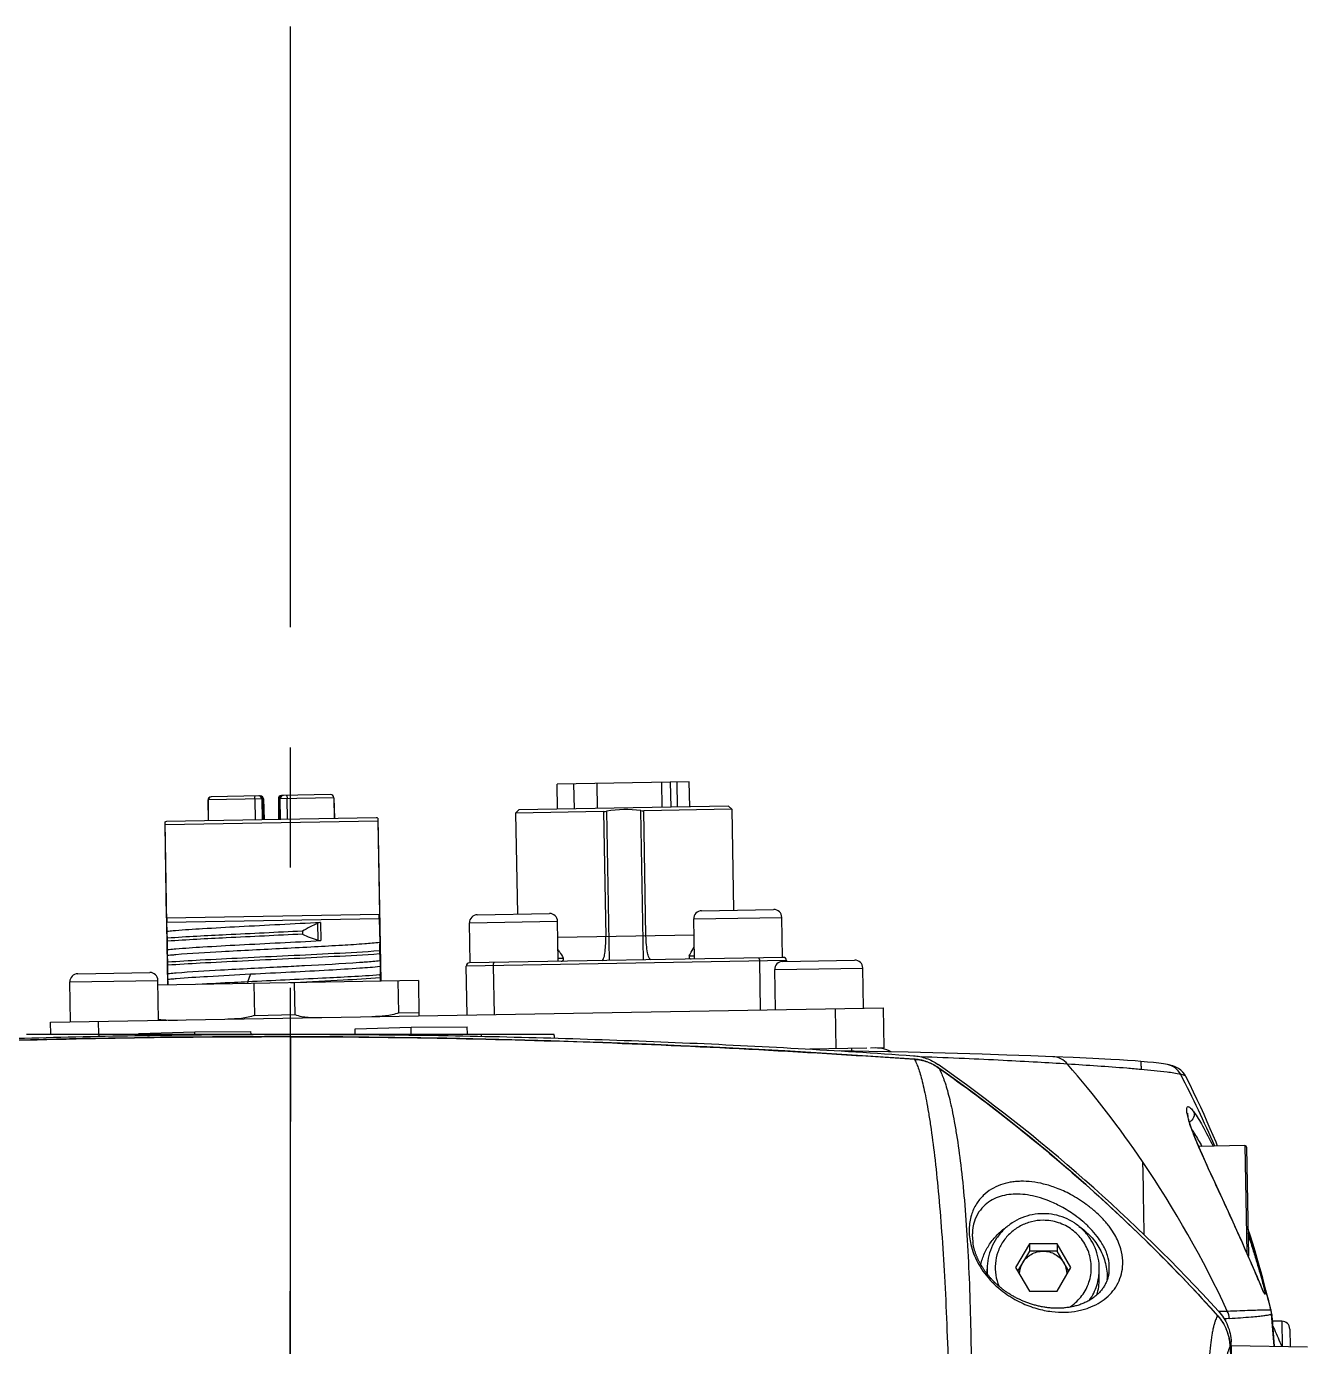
# Model space of a CAD drawing. Header units: millimetres. Extents: x 5828 to 6704, y 123 to 421.
# Drawn here: x 6340.053 to 6344.051, y 277.095 to 281.214 of the extents above; entities that cross this region are included whole.
import ezdxf

# ---------------------------------------------------------------- set-up
doc = ezdxf.new("R2010")
doc.units = ezdxf.units.MM
doc.linetypes.add('CENTER', pattern=[0.6, 0.375, -0.075, 0.075, -0.075])
doc.layers.add('中心线', color=7, linetype='Continuous')
doc.layers.add('外形图', color=7, linetype='Continuous')

msp = doc.modelspace()

# ---------------------------------------------------------------- linework, layer by layer
at = {"layer": '中心线', "linetype": 'CENTER', "ltscale": 5}
msp.add_line((6340.876, 281.2143), (6340.876, 224.7506), dxfattribs=at)
at = {"layer": '外形图', "linetype": 'ByBlock'}
for p, q in [((6341.0023, 278.817), (6340.8491, 278.8144)), ((6342.1216, 278.8566), (6341.7091, 278.8494)), ((6341.7105, 278.7719), (6341.7091, 278.8494)), ((6341.7606, 278.8503), (6341.7619, 278.7728)), ((6341.835, 278.7741), (6341.8336, 278.8516)), ((6342.0343, 278.8551), (6342.0357, 278.7776)), ((6342.0621, 278.8556), (6342.0634, 278.7781)), ((6342.0852, 278.7784), (6342.0838, 278.8559)), ((6342.1229, 278.7791), (6342.1216, 278.8566)), ((6340.7929, 278.8035), (6340.6197, 278.8005)), ((6340.6197, 278.8005), (6340.6202, 278.7354)), ((6340.6208, 278.7354), (6340.6202, 278.8005)), ((6340.7827, 278.8132), (6340.6295, 278.8105)), ((6340.7655, 278.803), (6340.7665, 278.7379)), ((6340.7871, 278.8034), (6340.7888, 278.7383)), ((6340.7892, 278.8034), (6340.7909, 278.7383)), ((6340.7929, 278.8035), (6340.7946, 278.7384)), ((6341.0124, 278.8073), (6340.8393, 278.8043)), ((6340.8393, 278.8043), (6340.8398, 278.7392)), ((6340.8435, 278.7393), (6340.8429, 278.8044)), ((6340.8456, 278.7393), (6340.845, 278.8044)), ((6340.8679, 278.7397), (6340.8666, 278.8048)), ((6341.0119, 278.8073), (6341.0136, 278.7422)), ((6341.0124, 278.8073), (6341.0141, 278.7422)), ((6342.2442, 278.7812), (6341.5893, 278.7698)), ((6342.2442, 278.7812), (6342.2543, 278.7714)), ((6341.1493, 278.7346), (6340.4854, 278.723)), ((6341.1446, 278.7445), (6340.4897, 278.7331)), ((6341.1493, 278.7346), (6341.1543, 278.4446)), ((6341.1497, 278.7433), (6341.1585, 278.2347)), ((6341.5893, 278.7698), (6341.5794, 278.7596)), ((6341.8542, 278.7644), (6341.5794, 278.7596)), ((6341.5794, 278.7596), (6341.5849, 278.4447)), ((6341.8542, 278.7644), (6341.861, 278.3745)), ((6341.8635, 278.7653), (6341.8716, 278.2996)), ((6341.9784, 278.3015), (6341.9703, 278.7672)), ((6342.2543, 278.7714), (6341.9796, 278.7666)), ((6341.9864, 278.3767), (6341.9796, 278.7666)), ((6342.2543, 278.7714), (6342.2598, 278.4564)), ((6340.4848, 278.7317), (6340.4936, 278.2231)), ((6340.4905, 278.4331), (6340.4854, 278.723)), ((6341.46, 278.4425), (6341.6848, 278.4464)), ((6342.1599, 278.4547), (6342.3847, 278.4586)), ((6340.4905, 278.4331), (6341.1543, 278.4446)), ((6341.1541, 278.4296), (6340.4913, 278.4181)), ((6340.4918, 278.3897), (6340.4913, 278.4181)), ((6340.9636, 278.3625), (6340.9626, 278.416)), ((6340.971, 278.4179), (6340.972, 278.3616)), ((6341.1541, 278.4296), (6341.1554, 278.3555)), ((6341.4354, 278.417), (6341.7104, 278.4218)), ((6341.4376, 278.2921), (6341.4354, 278.417)), ((6341.7125, 278.2969), (6341.7104, 278.4218)), ((6342.1353, 278.4293), (6342.4102, 278.4341)), ((6342.1375, 278.3043), (6342.1353, 278.4293)), ((6342.4124, 278.3091), (6342.4102, 278.4341)), ((6340.4931, 278.3596), (6340.4929, 278.369)), ((6340.9141, 278.391), (6340.9143, 278.3817)), ((6341.7112, 278.3719), (6342.1362, 278.3793)), ((6340.4931, 278.3147), (6340.4928, 278.3335)), ((6341.155, 278.3294), (6341.1552, 278.32)), ((6340.4944, 278.2846), (6340.4943, 278.294)), ((6341.1564, 278.2993), (6341.1567, 278.2805)), ((6342.4251, 278.2993), (6341.4253, 278.2819)), ((6341.4279, 278.1294), (6341.4253, 278.2819)), ((6342.4149, 278.3091), (6341.4351, 278.292)), ((6341.5099, 278.2833), (6341.5126, 278.1309)), ((6341.7124, 278.3069), (6341.7281, 278.3071)), ((6342.1216, 278.314), (6342.1373, 278.3143)), ((6342.3404, 278.2978), (6342.3431, 278.1453)), ((6342.4126, 278.2966), (6342.6375, 278.3005)), ((6342.4251, 278.2993), (6342.4251, 278.2968)), ((6340.213, 278.2582), (6340.438, 278.2621)), ((6340.4944, 278.2397), (6340.4941, 278.2585)), ((6340.7443, 278.2328), (6340.7523, 278.2563)), ((6340.8476, 278.28), (6340.852, 278.2803)), ((6340.852, 278.2803), (6340.8533, 278.2803)), ((6341.1563, 278.2544), (6341.1565, 278.245)), ((6342.3881, 278.2712), (6342.663, 278.276)), ((6342.3903, 278.1462), (6342.3881, 278.2712)), ((6342.6652, 278.151), (6342.663, 278.276)), ((6340.1884, 278.2328), (6340.4634, 278.2376)), ((6340.1906, 278.1078), (6340.1884, 278.2328)), ((6340.4656, 278.1126), (6340.4634, 278.2376)), ((6341.276, 278.2367), (6340.4636, 278.2226)), ((6340.7444, 278.2275), (6340.7443, 278.2328)), ((6340.7652, 278.1283), (6340.7635, 278.2278)), ((6340.8887, 278.2303), (6340.8774, 278.2298)), ((6340.8887, 278.23), (6340.8904, 278.1305)), ((6341.2151, 278.1362), (6341.2134, 278.2356)), ((6341.276, 278.2367), (6341.2779, 278.1268)), ((6340.1281, 278.1067), (6342.7277, 278.1521)), ((6340.7652, 278.1283), (6340.8904, 278.1305)), ((6341.2151, 278.1362), (6341.2778, 278.1373)), ((6342.5799, 278.0245), (6342.5777, 278.1494)), ((6342.7299, 278.0271), (6342.7277, 278.1521)), ((6340.1288, 278.0693), (6340.1281, 278.1067)), ((6340.2788, 278.0693), (6340.2781, 278.1093)), ((6340.4038, 278.0715), (6340.5787, 278.0765)), ((6340.5787, 278.0765), (6340.7537, 278.0776)), ((6340.5788, 278.0693), (6340.5787, 278.0765)), ((6340.7539, 278.0693), (6340.7537, 278.0776)), ((6341.0786, 278.0867), (6341.2535, 278.0917)), ((6341.0789, 278.0693), (6341.0786, 278.0867)), ((6341.2535, 278.0917), (6341.4286, 278.0928)), ((6341.2539, 278.0693), (6341.2535, 278.0917)), ((6341.429, 278.0693), (6341.4286, 278.0928)), ((6340.0529, 278.0693), (6341.6991, 278.0693)), ((6340.4038, 278.0693), (6340.4038, 278.0715)), ((6340.8775, 278.0618), (6340.8729, 275.9706)), ((6340.8775, 278.0619), (6340.8775, 278.0618)), ((6342.6752, 278.0261), (6342.4973, 278.023)), ((6342.6823, 278.0158), (6342.5904, 278.0175)), ((6342.8045, 278.0133), (6342.6823, 278.0158)), ((6342.7299, 278.0271), (6342.6871, 278.0263)), ((6342.92, 278.0104), (6342.8045, 278.0133)), ((6343.035, 278.0071), (6342.92, 278.0104)), ((6343.1123, 278.0046), (6343.035, 278.0071)), ((6343.1871, 278.002), (6343.1123, 278.0046)), ((6343.2559, 277.9994), (6343.1871, 278.002)), ((6343.3198, 277.9967), (6343.2559, 277.9994)), ((6343.3806, 277.9938), (6343.3198, 277.9967)), ((6342.8244, 277.9913), (6342.8244, 277.9912)), ((6342.9007, 277.9639), (6342.9005, 277.964)), ((6342.9005, 277.964), (6342.9006, 277.9639)), ((6343.6137, 277.9748), (6343.6135, 277.9749)), ((6343.6194, 277.9737), (6343.6136, 277.9748)), ((6343.6139, 277.9748), (6343.6137, 277.9748)), ((6343.6713, 277.9375), (6343.6712, 277.9377)), ((6343.6715, 277.9371), (6343.6713, 277.9375)), ((6343.8554, 277.7217), (6343.7113, 277.7192)), ((6343.8554, 277.7217), (6343.8612, 277.3878)), ((6343.8605, 277.7168), (6343.8664, 277.3768)), ((6343.756, 277.6191), (6343.7419, 277.6499)), ((6343.8154, 277.49), (6343.756, 277.6191)), ((6343.8337, 277.4498), (6343.8154, 277.49)), ((6343.8716, 277.4423), (6343.8649, 277.4632)), ((6343.8464, 277.4213), (6343.8337, 277.4498)), ((6343.8577, 277.3959), (6343.8464, 277.4213)), ((6343.8796, 277.4168), (6343.8716, 277.4423)), ((6343.887, 277.3925), (6343.8796, 277.4168)), ((6343.1827, 277.415), (6343.1394, 277.3411)), ((6343.1827, 277.3924), (6343.146, 277.3298)), ((6343.1827, 277.415), (6343.1827, 277.3924)), ((6343.2693, 277.415), (6343.1827, 277.415)), ((6343.2693, 277.3924), (6343.1827, 277.3924)), ((6343.2693, 277.415), (6343.2693, 277.3924)), ((6343.3126, 277.3411), (6343.2693, 277.415)), ((6343.306, 277.3298), (6343.2693, 277.3924)), ((6343.8761, 277.3537), (6343.8577, 277.3959)), ((6343.866, 277.3766), (6343.8657, 277.3775)), ((6343.8938, 277.3694), (6343.887, 277.3925)), ((6343.051, 277.3212), (6343.051, 277.3368)), ((6343.1394, 277.3411), (6343.1827, 277.2673)), ((6343.2693, 277.2673), (6343.3126, 277.3411)), ((6343.401, 277.3064), (6343.401, 277.3368)), ((6343.8892, 277.323), (6343.8761, 277.3537)), ((6343.9002, 277.3475), (6343.8938, 277.3694)), ((6343.9059, 277.3271), (6343.9002, 277.3475)), ((6343.9111, 277.3084), (6343.9059, 277.3271)), ((6343.9156, 277.2917), (6343.9111, 277.3084)), ((6343.1827, 277.2673), (6343.2693, 277.2673)), ((6343.9076, 277.2797), (6343.9048, 277.2862)), ((6343.9094, 277.2757), (6343.9076, 277.2797)), ((6343.9104, 277.2734), (6343.9094, 277.2757)), ((6343.9113, 277.2713), (6343.9104, 277.2734)), ((6343.9121, 277.2696), (6343.9113, 277.2713)), ((6343.9211, 277.2709), (6343.9156, 277.2917)), ((6343.9253, 277.2548), (6343.9211, 277.2709)), ((6343.9296, 277.2378), (6343.9253, 277.2548)), ((6343.9367, 277.2086), (6343.937, 277.208)), ((6343.9389, 277.1964), (6343.9389, 277.1969)), ((6343.939, 277.1957), (6343.9389, 277.1964)), ((6343.9464, 277.0957), (6343.939, 277.1956)), ((6343.939, 277.1956), (6343.939, 277.1954)), ((6343.939, 277.1948), (6343.9393, 277.191)), ((6343.9402, 277.1792), (6343.9394, 277.189)), ((6343.9397, 277.1864), (6343.94, 277.1824)), ((6343.94, 277.1824), (6343.9402, 277.1792)), ((6343.9402, 277.1792), (6343.9468, 277.0957)), ((6343.9704, 277.174), (6343.9406, 277.174)), ((6343.9704, 277.174), (6343.9718, 277.0953)), ((6343.9954, 277.1495), (6343.9964, 277.0948)), ((6343.813, 277.098), (6344.051, 277.0939))]:
    msp.add_line(p, q, dxfattribs=at)
for points in [[(6340.8775, 278.0619), (6340.796, 278.0619), (6340.7146, 278.0618), (6340.6333, 278.0613), (6340.5521, 278.0607), (6340.4709, 278.0598), (6340.3898, 278.0587), (6340.3087, 278.0573), (6340.2277, 278.0557), (6340.1467, 278.0539), (6340.0657, 278.0518), (6339.9846, 278.0496)], [(6342.8244, 277.9913), (6342.7435, 277.9969), (6342.6625, 278.0023), (6342.5815, 278.0074), (6342.5004, 278.0124), (6342.4193, 278.0171), (6342.3381, 278.0215), (6342.257, 278.0257), (6342.1758, 278.0297), (6342.0947, 278.0335), (6342.0136, 278.037), (6341.9325, 278.0403), (6341.8514, 278.0434), (6341.7704, 278.0462), (6341.6893, 278.0488), (6341.6083, 278.0511), (6341.5273, 278.0533), (6341.4463, 278.0551), (6341.3652, 278.0568), (6341.2841, 278.0582), (6341.203, 278.0594), (6341.1217, 278.0604), (6341.0404, 278.0611), (6340.959, 278.0616), (6340.8775, 278.0619)], [(6342.7511, 278.0144), (6342.7449, 278.0175), (6342.738, 278.0204), (6342.731, 278.0227), (6342.7237, 278.0245), (6342.7164, 278.0257), (6342.709, 278.0264), (6342.7016, 278.0266)], [(6343.5309, 277.9845), (6343.5133, 277.9859), (6343.4892, 277.9876), (6343.4639, 277.9892), (6343.4373, 277.9908), (6343.3806, 277.9938)], [(6342.9007, 277.9639), (6342.8988, 277.9652), (6342.8969, 277.9665), (6342.895, 277.9678), (6342.893, 277.969), (6342.891, 277.9702), (6342.889, 277.9714), (6342.887, 277.9725), (6342.885, 277.9736), (6342.883, 277.9747), (6342.8809, 277.9758), (6342.8789, 277.9768), (6342.8768, 277.9778), (6342.8747, 277.9787), (6342.8726, 277.9796), (6342.8705, 277.9805), (6342.8684, 277.9814), (6342.8663, 277.9822), (6342.8641, 277.983), (6342.862, 277.9837), (6342.8598, 277.9844), (6342.8576, 277.9851), (6342.8555, 277.9858), (6342.8533, 277.9864), (6342.8511, 277.987), (6342.8489, 277.9875), (6342.8467, 277.988), (6342.8445, 277.9885), (6342.8423, 277.989), (6342.84, 277.9894), (6342.8378, 277.9898), (6342.8356, 277.9901), (6342.8333, 277.9904), (6342.8311, 277.9907), (6342.8289, 277.9909), (6342.8266, 277.9911), (6342.8244, 277.9913)], [(6343.771, 277.1907), (6343.7497, 277.2143), (6343.7281, 277.2378), (6343.7064, 277.2612), (6343.6845, 277.2845), (6343.6624, 277.3078), (6343.6401, 277.3309), (6343.6177, 277.3539), (6343.5951, 277.3768), (6343.5723, 277.3996), (6343.5493, 277.4222), (6343.5262, 277.4448), (6343.503, 277.4672), (6343.4795, 277.4895), (6343.4559, 277.5117), (6343.4322, 277.5337), (6343.4083, 277.5557), (6343.3842, 277.5775), (6343.36, 277.5991), (6343.3357, 277.6206), (6343.3112, 277.642), (6343.2865, 277.6632), (6343.2617, 277.6843), (6343.2368, 277.7053), (6343.2117, 277.7261), (6343.1865, 277.7467), (6343.1612, 277.7673), (6343.1357, 277.7876), (6343.1101, 277.8078), (6343.0844, 277.8279), (6343.0585, 277.8478), (6343.0325, 277.8676), (6343.0064, 277.8871), (6342.9801, 277.9066), (6342.9537, 277.9259), (6342.9272, 277.945), (6342.9007, 277.9639)], [(6343.6137, 277.9748), (6343.6012, 277.977), (6343.5869, 277.979), (6343.5704, 277.9809), (6343.5517, 277.9827), (6343.5309, 277.9845)], [(6343.6715, 277.9371), (6343.6675, 277.9439), (6343.6616, 277.9514), (6343.6551, 277.9576), (6343.6484, 277.9624), (6343.642, 277.966), (6343.6361, 277.9687), (6343.6305, 277.9707), (6343.625, 277.9723), (6343.6194, 277.9737)], [(6343.7703, 277.7202), (6343.7653, 277.7322), (6343.7565, 277.7531), (6343.7473, 277.7744), (6343.7377, 277.7963), (6343.7278, 277.8186), (6343.7174, 277.8414), (6343.7065, 277.8647), (6343.6952, 277.8887), (6343.6834, 277.9132), (6343.6715, 277.9371)], [(6343.6975, 277.7524), (6343.6945, 277.76), (6343.6916, 277.7678), (6343.689, 277.775), (6343.6867, 277.7816), (6343.6848, 277.7876), (6343.6831, 277.793), (6343.6817, 277.7978), (6343.6806, 277.802), (6343.6796, 277.8058), (6343.6788, 277.8091), (6343.6782, 277.8121), (6343.6778, 277.8146), (6343.6774, 277.8168), (6343.6772, 277.8186), (6343.677, 277.8202), (6343.6769, 277.8213), (6343.6769, 277.8222), (6343.6769, 277.8228), (6343.6769, 277.8229)], [(6343.7419, 277.6499), (6343.7288, 277.679), (6343.7227, 277.6928), (6343.7169, 277.7061), (6343.7114, 277.7188), (6343.7063, 277.7309), (6343.7016, 277.7423), (6343.6975, 277.7524)], [(6343.0114, 277.3968), (6343.0109, 277.3987), (6343.0104, 277.4007), (6343.0099, 277.4026), (6343.0094, 277.4046), (6343.0089, 277.4065), (6343.0085, 277.4085), (6343.0081, 277.4105), (6343.0077, 277.4125), (6343.0073, 277.4145), (6343.007, 277.4165), (6343.0067, 277.4185), (6343.0066, 277.4188)], [(6343.4309, 277.3239), (6343.4306, 277.3219), (6343.4301, 277.3191), (6343.4295, 277.3163), (6343.4288, 277.3136), (6343.4281, 277.3108), (6343.4273, 277.308), (6343.4264, 277.3053), (6343.4254, 277.3025), (6343.4244, 277.2998), (6343.4232, 277.297), (6343.422, 277.2943), (6343.4207, 277.2916), (6343.4194, 277.2889), (6343.4179, 277.2863), (6343.4164, 277.2837), (6343.4148, 277.2811), (6343.4131, 277.2785), (6343.4113, 277.276), (6343.4095, 277.2735), (6343.4076, 277.271), (6343.4056, 277.2686), (6343.4036, 277.2663), (6343.4014, 277.2639), (6343.3993, 277.2616), (6343.397, 277.2594), (6343.3947, 277.2572), (6343.3923, 277.255), (6343.3898, 277.2529), (6343.3873, 277.2509), (6343.3847, 277.2489), (6343.3821, 277.2469), (6343.3794, 277.245), (6343.3767, 277.2432), (6343.3739, 277.2414), (6343.371, 277.2397), (6343.3682, 277.238), (6343.3652, 277.2364), (6343.3622, 277.2348), (6343.3592, 277.2333), (6343.3561, 277.2319), (6343.353, 277.2305), (6343.3499, 277.2291), (6343.3467, 277.2279), (6343.3435, 277.2266), (6343.3402, 277.2255), (6343.3369, 277.2244), (6343.3336, 277.2234), (6343.3303, 277.2224), (6343.327, 277.2215), (6343.3236, 277.2206), (6343.3202, 277.2198), (6343.3168, 277.219), (6343.3133, 277.2183), (6343.3099, 277.2177), (6343.3064, 277.2171), (6343.303, 277.2166), (6343.2995, 277.2162), (6343.296, 277.2157), (6343.2925, 277.2154), (6343.289, 277.2151), (6343.2855, 277.2148), (6343.282, 277.2146), (6343.2786, 277.2145), (6343.2751, 277.2144), (6343.2716, 277.2144), (6343.2681, 277.2144), (6343.2647, 277.2144), (6343.2612, 277.2145), (6343.2578, 277.2147), (6343.2543, 277.2149), (6343.2509, 277.2151), (6343.2475, 277.2154), (6343.2441, 277.2157), (6343.2407, 277.2161), (6343.2374, 277.2165), (6343.234, 277.217), (6343.2307, 277.2175), (6343.2274, 277.218), (6343.2241, 277.2186), (6343.2208, 277.2192), (6343.2176, 277.2198), (6343.2144, 277.2205), (6343.2112, 277.2212), (6343.208, 277.2219), (6343.2049, 277.2227), (6343.2018, 277.2235), (6343.1987, 277.2244), (6343.1956, 277.2252), (6343.1926, 277.2261), (6343.1896, 277.2271), (6343.1866, 277.228), (6343.1836, 277.229), (6343.1807, 277.23), (6343.1778, 277.231), (6343.1749, 277.2321), (6343.1721, 277.2332), (6343.1693, 277.2343), (6343.1665, 277.2354), (6343.1637, 277.2365), (6343.161, 277.2377), (6343.1583, 277.2389), (6343.1556, 277.2401), (6343.153, 277.2413), (6343.1504, 277.2425), (6343.1478, 277.2438), (6343.1453, 277.245), (6343.1427, 277.2463), (6343.1403, 277.2476), (6343.1378, 277.2489), (6343.1354, 277.2503), (6343.133, 277.2516), (6343.1306, 277.253), (6343.1282, 277.2543), (6343.1259, 277.2557), (6343.1236, 277.2571), (6343.1214, 277.2585), (6343.1191, 277.2599), (6343.1169, 277.2614), (6343.1148, 277.2628), (6343.1126, 277.2642), (6343.1105, 277.2657), (6343.1084, 277.2671), (6343.1063, 277.2686), (6343.1043, 277.2701), (6343.1023, 277.2716), (6343.1003, 277.2731), (6343.0983, 277.2746), (6343.0964, 277.2761), (6343.0945, 277.2776), (6343.0926, 277.2791), (6343.0907, 277.2807), (6343.0889, 277.2822), (6343.0871, 277.2837), (6343.0853, 277.2853), (6343.0835, 277.2868), (6343.0818, 277.2884), (6343.08, 277.2899), (6343.0784, 277.2915), (6343.0767, 277.2931), (6343.075, 277.2947), (6343.0734, 277.2963), (6343.0718, 277.2978), (6343.0702, 277.2994), (6343.0687, 277.301), (6343.0671, 277.3026), (6343.0656, 277.3042), (6343.0641, 277.3058), (6343.0626, 277.3075), (6343.0612, 277.3091), (6343.0597, 277.3107), (6343.0583, 277.3123), (6343.0569, 277.314), (6343.0555, 277.3156), (6343.0542, 277.3172), (6343.0528, 277.3189), (6343.0515, 277.3205), (6343.0502, 277.3222), (6343.0489, 277.3239), (6343.0477, 277.3255), (6343.0464, 277.3272), (6343.0452, 277.3289), (6343.044, 277.3305), (6343.0428, 277.3322), (6343.0416, 277.3339), (6343.0405, 277.3356), (6343.0393, 277.3373), (6343.0382, 277.339), (6343.0371, 277.3407), (6343.036, 277.3424), (6343.0349, 277.3442), (6343.0339, 277.3459), (6343.0329, 277.3476), (6343.0318, 277.3494), (6343.0308, 277.3511), (6343.0298, 277.3528), (6343.0289, 277.3546), (6343.0279, 277.3564), (6343.027, 277.3581), (6343.0261, 277.3599), (6343.0252, 277.3617), (6343.0243, 277.3635), (6343.0234, 277.3653), (6343.0226, 277.367), (6343.0218, 277.3688), (6343.0209, 277.3707), (6343.0202, 277.3725), (6343.0194, 277.3743), (6343.0186, 277.3761), (6343.0179, 277.378), (6343.0171, 277.3798), (6343.0164, 277.3817), (6343.0157, 277.3835), (6343.0151, 277.3854), (6343.0144, 277.3873), (6343.0138, 277.3892), (6343.0132, 277.3911), (6343.0126, 277.393), (6343.012, 277.3949), (6343.0114, 277.3968)], [(6343.9048, 277.2862), (6343.8976, 277.3032), (6343.8965, 277.3057), (6343.8954, 277.3083), (6343.8943, 277.311), (6343.8892, 277.323)], [(6343.9143, 277.2652), (6343.9143, 277.2653), (6343.9142, 277.2655), (6343.914, 277.2657), (6343.9139, 277.266), (6343.9136, 277.2664), (6343.9134, 277.2669), (6343.9131, 277.2675), (6343.9128, 277.2681), (6343.9125, 277.2688), (6343.9121, 277.2696)], [(6343.937, 277.208), (6343.9356, 277.2134), (6343.9354, 277.2143), (6343.9352, 277.2152), (6343.9349, 277.2162), (6343.9296, 277.2378)], [(6343.8094, 277.0947), (6343.8093, 277.097), (6343.8091, 277.0994), (6343.8089, 277.1018), (6343.8087, 277.1042), (6343.8085, 277.1065), (6343.8082, 277.1089), (6343.8079, 277.1112), (6343.8075, 277.1135), (6343.8071, 277.1158), (6343.8067, 277.1181), (6343.8063, 277.1204), (6343.8058, 277.1227), (6343.8053, 277.125), (6343.8047, 277.1273), (6343.8041, 277.1295), (6343.8035, 277.1317), (6343.8028, 277.134), (6343.8022, 277.1362), (6343.8014, 277.1384), (6343.8007, 277.1405), (6343.7999, 277.1427), (6343.7991, 277.1449), (6343.7983, 277.147), (6343.7974, 277.1491), (6343.7965, 277.1512), (6343.7956, 277.1533), (6343.7946, 277.1553), (6343.7936, 277.1574), (6343.7926, 277.1594), (6343.7915, 277.1614), (6343.7904, 277.1634), (6343.7893, 277.1654), (6343.7882, 277.1673), (6343.787, 277.1693), (6343.7858, 277.1712), (6343.7846, 277.1731), (6343.7834, 277.1749), (6343.7821, 277.1768), (6343.7808, 277.1786), (6343.7795, 277.1804), (6343.7781, 277.1822), (6343.7767, 277.1839), (6343.7753, 277.1857), (6343.7739, 277.1874), (6343.7725, 277.1891), (6343.771, 277.1907)], [(6343.9389, 277.1969), (6343.9388, 277.1975), (6343.9387, 277.1981), (6343.9387, 277.1987), (6343.9386, 277.1993), (6343.9385, 277.1999), (6343.9384, 277.2004), (6343.9384, 277.2009), (6343.9383, 277.2015), (6343.9382, 277.2022), (6343.938, 277.2031), (6343.9378, 277.2041), (6343.9376, 277.2054), (6343.9372, 277.2069), (6343.937, 277.2079)]]:
    msp.add_lwpolyline(points, dxfattribs=at)
for centre, radius, start, end in [((6341.0022, 278.8077), 0.00933, 89.5935, 90.9995), ((6341.0024, 278.8071), 0.01, 1.5, 91), ((6340.6297, 278.8005), 0.01, 91, 180.5), ((6340.6299, 278.8012), 0.00933, 91.0005, 92.4065), ((6340.7771, 278.8031), 0.01, 1.5, 91), ((6340.78, 278.8046), 0.00857, 78.9127, 90.9708), ((6340.7829, 278.8032), 0.01, 1.5, 91), ((6340.8493, 278.8044), 0.01, 91, 180.5), ((6340.855, 278.8045), 0.01, 91, 180.5), ((6340.8521, 278.8059), 0.00857, 91.0292, 103.0873), ((6341.1448, 278.7345), 0.01, 61, 91), ((6341.8531, 278.8238), 0.0594, 271.0724, 280.0651), ((6341.9228, 278.4275), 0.343, 82.0464, 99.9536), ((6341.9786, 278.826), 0.0594, 261.9353, 270.9291), ((6340.4899, 278.7231), 0.01, 91, 121), ((6341.6854, 278.4214), 0.025, 1, 91), ((6342.1603, 278.4297), 0.025, 91, 181), ((6342.3853, 278.4336), 0.025, 1, 91), ((6341.4604, 278.4175), 0.025, 91, 181), ((6341.4353, 278.282), 0.01, 91, 181), ((6342.4131, 278.2716), 0.025, 91, 181), ((6342.4151, 278.2991), 0.01, 1, 91), ((6342.6381, 278.2755), 0.025, 1, 91), ((6340.2134, 278.2332), 0.025, 91, 181), ((6340.4384, 278.2371), 0.025, 1, 91), ((6342.9373, 278.3311), 1.7829, 182.7675, 183.1009), ((6343.0364, 278.1072), 2.7574, 180.7873, 180.9168), ((6338.6896, 278.1076), 2.7833, 359.0838, 359.2121), ((6341.651, 278.0558), 0.05, 1.8491, 15.7063), ((6339.7901, 273.5589), 5.4, 42.4757, 54.866), ((6340.9052, 275.8892), 3.178, 34.1204, 41.0424), ((6343.6025, 277.9168), 0.0591, 27.2554, 78.9484), ((6340.547, 276.3314), 3.5014, 23.3673, 27.4203), ((6344.8482, 278.2154), 1.2407, 201.7938, 201.918), ((6343.8555, 277.7167), 0.005, 1, 91), ((6340.7492, 275.7858), 3.3653, 24.9542, 34.0869), ((6340.5469, 276.3316), 3.5015, 14.5057, 18.5986), ((6343.8614, 277.3767), 0.005, 352.3615, 1), ((6343.2209, 277.3368), 0.1698, 180.0019, 185.6204), ((6343.224, 277.3185), 0.073, 149.5856, 177.8523), ((6343.228, 277.3185), 0.073, 2.1477, 30.4144), ((6343.3273, 277.3563), 0.147, 358.4391, 2.2898), ((6343.2311, 277.3064), 0.1699, 342.7372, 359.9956), ((6343.232, 277.3064), 0.194, 359.3227, 359.888), ((6344.054, 277.3315), 0.155, 205.3982, 205.6569), ((6343.9653, 274.7938), 2.3937, 93.7758, 94.1818), ((6343.7315, 277.171), 0.077, 8.4445, 26.723), ((6343.864, 277.1898), 0.0751, 4.6086, 14.4953), ((6315.8191, 274.9337), 28.2106, 4.39539, 4.59931), ((6343.9704, 277.149), 0.025, 1, 90), ((6264.8205, 273.9443), 79.0555, 1.032889, 2.294552)]:
    msp.add_arc(centre, radius, start, end, dxfattribs=at)
for points, knots in [([(6341.0119, 278.8073), (6341.0118, 278.8098), (6341.0098, 278.8149), (6341.0047, 278.817), (6341.0023, 278.817)], [0, 0, 0, 0, 0.505599, 1, 1, 1, 1]), ([(6340.6295, 278.8105), (6340.6271, 278.8104), (6340.622, 278.8081), (6340.6202, 278.803), (6340.6202, 278.8005)], [0, 0, 0, 0, 0.494401, 1, 1, 1, 1]), ([(6340.7655, 278.803), (6340.7655, 278.8054), (6340.7657, 278.8081), (6340.7667, 278.8129), (6340.7678, 278.813)], [0, 0, 0, 0, 0.67535, 1, 1, 1, 1]), ([(6340.7892, 278.8034), (6340.7892, 278.8056), (6340.7877, 278.8101), (6340.7837, 278.8126), (6340.7816, 278.813)], [0, 0, 0, 0, 0.512299, 1, 1, 1, 1]), ([(6340.8429, 278.8044), (6340.8428, 278.8066), (6340.8442, 278.811), (6340.8481, 278.8137), (6340.8501, 278.8142)], [0, 0, 0, 0, 0.512299, 1, 1, 1, 1]), ([(6340.8639, 278.8146), (6340.8651, 278.8147), (6340.8663, 278.8099), (6340.8666, 278.8071), (6340.8666, 278.8048)], [0, 0, 0, 0, 0.32465, 1, 1, 1, 1]), ([(6341.1497, 278.7433), (6341.1493, 278.7432), (6341.1494, 278.7421), (6341.1492, 278.7409), (6341.1493, 278.7382), (6341.1493, 278.7361), (6341.1493, 278.7346)], [0, 0, 0, 0, 0.121002, 0.246567, 0.497709, 1, 1, 1, 1]), ([(6340.4848, 278.7317), (6340.4851, 278.7316), (6340.485, 278.7305), (6340.4853, 278.7293), (6340.4853, 278.7266), (6340.4854, 278.7245), (6340.4854, 278.723)], [0, 0, 0, 0, 0.121003, 0.246567, 0.497709, 1, 1, 1, 1]), ([(6340.4905, 278.4331), (6340.4906, 278.4321), (6340.4909, 278.4271), (6340.4911, 278.4221), (6340.4913, 278.4181)], [0, 0, 0, 0, 0.19304, 1, 1, 1, 1]), ([(6340.971, 278.4179), (6340.8862, 278.4132), (6340.7633, 278.4072), (6340.6122, 278.3989), (6340.546, 278.3947), (6340.5179, 278.3923)], [0, 0, 0, 0, 0.561362, 0.813621, 1, 1, 1, 1]), ([(6340.971, 278.4179), (6340.9702, 278.4178), (6340.9674, 278.4176), (6340.9645, 278.4169), (6340.9626, 278.416)], [0, 0, 0, 0, 0.276231, 1, 1, 1, 1]), ([(6341.1541, 278.4296), (6341.1541, 278.4312), (6341.1542, 278.4362), (6341.1542, 278.4412), (6341.1543, 278.4446)], [0, 0, 0, 0, 0.304379, 1, 1, 1, 1]), ([(6340.5179, 278.3923), (6340.5154, 278.3921), (6340.5067, 278.3913), (6340.498, 278.3904), (6340.4918, 278.3897)], [0, 0, 0, 0, 0.285102, 1, 1, 1, 1]), ([(6340.4929, 278.369), (6340.4928, 278.371), (6340.4925, 278.3779), (6340.4921, 278.3849), (6340.4918, 278.3897)], [0, 0, 0, 0, 0.296192, 1, 1, 1, 1]), ([(6340.9141, 278.391), (6340.8349, 278.3872), (6340.6945, 278.3805), (6340.5541, 278.3735), (6340.4929, 278.369)], [0, 0, 0, 0, 0.564054, 1, 1, 1, 1]), ([(6340.9143, 278.3817), (6340.8351, 278.3778), (6340.6947, 278.3711), (6340.5542, 278.3641), (6340.4931, 278.3596)], [0, 0, 0, 0, 0.564054, 1, 1, 1, 1]), ([(6341.8484, 278.2992), (6341.851, 278.2993), (6341.8557, 278.3087), (6341.8584, 278.3233), (6341.861, 278.3473), (6341.8612, 278.3649), (6341.861, 278.3745)], [0, 0, 0, 0, 0.100238, 0.31679, 0.631432, 1, 1, 1, 1]), ([(6342.0016, 278.3019), (6341.999, 278.3019), (6341.994, 278.3111), (6341.9907, 278.3256), (6341.9873, 278.3495), (6341.9865, 278.3671), (6341.9864, 278.3767)], [0, 0, 0, 0, 0.100205, 0.316742, 0.631399, 1, 1, 1, 1]), ([(6340.4928, 278.3335), (6340.4928, 278.3354), (6340.493, 278.3441), (6340.4931, 278.3528), (6340.4931, 278.3596)], [0, 0, 0, 0, 0.215155, 1, 1, 1, 1]), ([(6340.4928, 278.3335), (6340.4946, 278.3337), (6340.5033, 278.3347), (6340.512, 278.3355), (6340.5189, 278.336)], [0, 0, 0, 0, 0.214473, 1, 1, 1, 1]), ([(6341.155, 278.3294), (6341.1077, 278.3259), (6340.9652, 278.3182), (6340.7784, 278.3096), (6340.6055, 278.3009), (6340.5278, 278.2965), (6340.4943, 278.294)], [0, 0, 0, 0, 0.215221, 0.646947, 0.847566, 1, 1, 1, 1]), ([(6340.5189, 278.336), (6340.547, 278.3384), (6340.6132, 278.3427), (6340.7642, 278.351), (6340.8872, 278.357), (6340.972, 278.3616)], [0, 0, 0, 0, 0.18638, 0.438639, 1, 1, 1, 1]), ([(6341.1554, 278.3555), (6341.1398, 278.3537), (6341.101, 278.3506), (6341.0333, 278.3462), (6340.9489, 278.3416), (6340.8231, 278.335), (6340.6787, 278.3276), (6340.5667, 278.3214), (6340.5192, 278.3173)], [0, 0, 0, 0, 0.073719, 0.183107, 0.31946, 0.471889, 0.775933, 1, 1, 1, 1]), ([(6340.9636, 278.3625), (6340.9642, 278.3623), (6340.9669, 278.3616), (6340.9698, 278.3615), (6340.972, 278.3616)], [0, 0, 0, 0, 0.222022, 1, 1, 1, 1]), ([(6341.1554, 278.3555), (6341.1553, 278.3536), (6341.1552, 278.3449), (6341.1551, 278.3362), (6341.155, 278.3294)], [0, 0, 0, 0, 0.215002, 1, 1, 1, 1]), ([(6341.7119, 278.3333), (6341.7137, 278.3309), (6341.7195, 278.3225), (6341.7249, 278.3137), (6341.7281, 278.3071)], [0, 0, 0, 0, 0.288684, 1, 1, 1, 1]), ([(6342.1216, 278.314), (6342.1225, 278.3159), (6342.1269, 278.3251), (6342.1323, 278.3339), (6342.1368, 278.3407)], [0, 0, 0, 0, 0.205601, 1, 1, 1, 1]), ([(6340.5192, 278.3173), (6340.5167, 278.3171), (6340.508, 278.3163), (6340.4993, 278.3155), (6340.4931, 278.3147)], [0, 0, 0, 0, 0.285085, 1, 1, 1, 1]), ([(6340.4943, 278.294), (6340.4942, 278.296), (6340.4938, 278.303), (6340.4934, 278.3099), (6340.4931, 278.3147)], [0, 0, 0, 0, 0.296884, 1, 1, 1, 1]), ([(6340.4941, 278.2585), (6340.4941, 278.2604), (6340.4943, 278.2691), (6340.4944, 278.2778), (6340.4944, 278.2846)], [0, 0, 0, 0, 0.215002, 1, 1, 1, 1]), ([(6341.1552, 278.32), (6341.1078, 278.3165), (6340.9653, 278.3089), (6340.7786, 278.3002), (6340.6057, 278.2916), (6340.528, 278.2871), (6340.4944, 278.2846)], [0, 0, 0, 0, 0.215221, 0.646947, 0.847566, 1, 1, 1, 1]), ([(6340.8533, 278.2803), (6340.8759, 278.2815), (6340.9557, 278.2856), (6341.0355, 278.2899), (6341.0927, 278.2938)], [0, 0, 0, 0, 0.28282, 1, 1, 1, 1]), ([(6341.0927, 278.2938), (6341.0992, 278.2943), (6341.1204, 278.2958), (6341.1417, 278.2976), (6341.1564, 278.2993)], [0, 0, 0, 0, 0.306914, 1, 1, 1, 1]), ([(6341.1552, 278.32), (6341.1553, 278.318), (6341.1556, 278.311), (6341.156, 278.3041), (6341.1564, 278.2993)], [0, 0, 0, 0, 0.296884, 1, 1, 1, 1]), ([(6341.5099, 278.2833), (6341.5099, 278.2857), (6341.51, 278.289), (6341.5121, 278.2934), (6341.5134, 278.2934)], [0, 0, 0, 0, 0.657303, 1, 1, 1, 1]), ([(6341.7246, 278.2976), (6341.7263, 278.2983), (6341.7296, 278.3011), (6341.7289, 278.3054), (6341.7281, 278.3071)], [0, 0, 0, 0, 0.47727, 1, 1, 1, 1]), ([(6342.1216, 278.314), (6342.1208, 278.3122), (6342.1203, 278.3079), (6342.1237, 278.3052), (6342.1254, 278.3046)], [0, 0, 0, 0, 0.522747, 1, 1, 1, 1]), ([(6342.3366, 278.3078), (6342.3379, 278.3078), (6342.3402, 278.3035), (6342.3404, 278.3002), (6342.3404, 278.2978)], [0, 0, 0, 0, 0.342697, 1, 1, 1, 1]), ([(6340.4941, 278.2585), (6340.4959, 278.2587), (6340.5046, 278.2597), (6340.5134, 278.2605), (6340.5202, 278.2611)], [0, 0, 0, 0, 0.214466, 1, 1, 1, 1]), ([(6340.5205, 278.2423), (6340.518, 278.2421), (6340.5093, 278.2413), (6340.5006, 278.2405), (6340.4944, 278.2397)], [0, 0, 0, 0, 0.285082, 1, 1, 1, 1]), ([(6340.4954, 278.2231), (6340.4953, 278.2247), (6340.495, 278.2303), (6340.4947, 278.2358), (6340.4944, 278.2397)], [0, 0, 0, 0, 0.292538, 1, 1, 1, 1]), ([(6340.5202, 278.2611), (6340.5664, 278.265), (6340.6755, 278.2711), (6340.7847, 278.2768), (6340.8476, 278.28)], [0, 0, 0, 0, 0.423771, 1, 1, 1, 1]), ([(6340.7523, 278.2564), (6340.7077, 278.254), (6340.6304, 278.2499), (6340.5532, 278.2451), (6340.5205, 278.2423)], [0, 0, 0, 0, 0.577067, 1, 1, 1, 1]), ([(6341.1563, 278.2544), (6341.0967, 278.25), (6340.9593, 278.2431), (6340.8219, 278.2365), (6340.7443, 278.2328)], [0, 0, 0, 0, 0.4351, 1, 1, 1, 1]), ([(6341.1567, 278.2805), (6341.1358, 278.2781), (6341.0824, 278.2742), (6340.9894, 278.2686), (6340.8756, 278.2627), (6340.7941, 278.2585), (6340.7523, 278.2564)], [0, 0, 0, 0, 0.15613, 0.396232, 0.689933, 1, 1, 1, 1]), ([(6341.1565, 278.245), (6341.1181, 278.2422), (6341.0289, 278.2372), (6340.9396, 278.2328), (6340.8887, 278.2303)], [0, 0, 0, 0, 0.430376, 1, 1, 1, 1]), ([(6341.1567, 278.2805), (6341.1567, 278.2786), (6341.1565, 278.2699), (6341.1564, 278.2612), (6341.1563, 278.2544)], [0, 0, 0, 0, 0.21504, 1, 1, 1, 1]), ([(6340.7443, 278.2328), (6340.7302, 278.2321), (6340.6777, 278.2296), (6340.6253, 278.2269), (6340.5868, 278.2247)], [0, 0, 0, 0, 0.267644, 1, 1, 1, 1]), ([(6340.7652, 278.1283), (6340.752, 278.1231), (6340.7238, 278.1178), (6340.6955, 278.1166), (6340.6814, 278.1163)], [0, 0, 0, 0, 0.500855, 1, 1, 1, 1]), ([(6340.8904, 278.1305), (6340.9038, 278.1257), (6340.9322, 278.1214), (6340.9605, 278.1212), (6340.9747, 278.1215)], [0, 0, 0, 0, 0.500855, 1, 1, 1, 1]), ([(6341.2151, 278.1362), (6341.202, 278.1309), (6341.1737, 278.1256), (6341.1454, 278.1244), (6341.1313, 278.1242)], [0, 0, 0, 0, 0.500855, 1, 1, 1, 1]), ([(6338.9304, 277.9986), (6339.0924, 278.0094), (6339.4166, 278.0283), (6339.9033, 278.0483), (6340.3904, 278.0599), (6340.7151, 278.0621), (6340.8775, 278.0618)], [0, 0, 0, 0, 0.249993, 0.499992, 0.749995, 1, 1, 1, 1]), ([(6338.9312, 278.0025), (6339.0907, 278.0136), (6339.4926, 278.0379), (6340.1409, 278.0631), (6340.6298, 278.0693), (6340.876, 278.0693)], [0, 0, 0, 0, 0.246424, 0.620565, 1, 1, 1, 1]), ([(6340.876, 278.0693), (6341.0405, 278.0693), (6341.4489, 278.0658), (6342.0974, 278.0463), (6342.581, 278.0192), (6342.8208, 278.0025)], [0, 0, 0, 0, 0.253544, 0.629463, 1, 1, 1, 1]), ([(6340.8775, 278.0618), (6341.0399, 278.0615), (6341.3647, 278.0581), (6341.8516, 278.0446), (6342.3383, 278.0228), (6342.6624, 278.0026), (6342.8244, 277.9912)], [0, 0, 0, 0, 0.250006, 0.500009, 0.750008, 1, 1, 1, 1]), ([(6342.6274, 278.0253), (6342.6276, 278.0253), (6342.6277, 278.0242), (6342.628, 278.023), (6342.6282, 278.0201), (6342.6284, 278.0181), (6342.6284, 278.0169)], [0, 0, 0, 0, 0.068642, 0.258131, 0.56953, 1, 1, 1, 1]), ([(6342.8208, 278.0025), (6342.8345, 278.0016), (6342.855, 277.9973), (6342.8803, 277.9863), (6342.8921, 277.9791), (6342.8977, 277.9751)], [0, 0, 0, 0, 0.500069, 0.750248, 1, 1, 1, 1]), ([(6343.3022, 277.976), (6343.2708, 277.9785), (6343.2036, 277.9821), (6343.0963, 277.9879), (6342.9753, 277.9937), (6342.8899, 277.9972), (6342.8448, 277.9989)], [0, 0, 0, 0, 0.206493, 0.440391, 0.704453, 1, 1, 1, 1]), ([(6343.3022, 277.976), (6343.2963, 277.9828), (6343.2822, 277.9943), (6343.2645, 277.999), (6343.2559, 277.9994)], [0, 0, 0, 0, 0.511922, 1, 1, 1, 1]), ([(6342.8244, 277.9912), (6342.838, 277.9902), (6342.865, 277.9846), (6342.8894, 277.9718), (6342.9005, 277.964)], [0, 0, 0, 0, 0.500269, 1, 1, 1, 1]), ([(6342.8244, 277.9912), (6342.8263, 277.9875), (6342.8304, 277.9787), (6342.8362, 277.9634), (6342.8425, 277.944), (6342.8489, 277.9205), (6342.8553, 277.8927), (6342.8618, 277.8606), (6342.8682, 277.8242), (6342.8771, 277.767), (6342.8878, 277.6848), (6342.8994, 277.5741), (6342.9097, 277.4487), (6342.9183, 277.3106), (6342.9253, 277.162), (6342.9308, 277.0049), (6342.9353, 276.8412), (6342.9389, 276.6723), (6342.9418, 276.4994), (6342.9442, 276.3236), (6342.9464, 276.1457), (6342.9479, 276.0265), (6342.9486, 275.9666)], [0, 0, 0, 0, 0.006151, 0.014217, 0.024219, 0.036193, 0.050188, 0.066254, 0.084431, 0.10474, 0.151695, 0.206688, 0.268895, 0.337277, 0.410753, 0.488317, 0.569099, 0.652376, 0.737556, 0.824149, 0.911745, 1, 1, 1, 1]), ([(6342.9005, 277.964), (6342.9026, 277.9602), (6342.9069, 277.9514), (6342.9133, 277.9358), (6342.9203, 277.9161), (6342.9274, 277.8923), (6342.9346, 277.8642), (6342.9418, 277.8319), (6342.9489, 277.7953), (6342.9585, 277.7381), (6342.9697, 277.6564), (6342.9808, 277.5467), (6342.9896, 277.4229), (6342.996, 277.287), (6343.0001, 277.141), (6343.0025, 276.9867), (6343.0035, 276.8259), (6343.0034, 276.66), (6343.0023, 276.4901), (6343.0004, 276.3173), (6342.9983, 276.1423), (6342.9971, 276.025), (6342.9963, 275.9661)], [0, 0, 0, 0, 0.006366, 0.014743, 0.025126, 0.037517, 0.051939, 0.068424, 0.086987, 0.107631, 0.155061, 0.210227, 0.272334, 0.340422, 0.413493, 0.490606, 0.570927, 0.653755, 0.738515, 0.824734, 0.91201, 1, 1, 1, 1]), ([(6342.9006, 277.9639), (6343.0594, 277.8516), (6343.2884, 277.6699), (6343.5717, 277.4038), (6343.7056, 277.2631), (6343.7704, 277.1909)], [0, 0, 0, 0, 0.500402, 0.750336, 1, 1, 1, 1]), ([(6343.5312, 277.9594), (6343.5166, 277.9607), (6343.4404, 277.9672), (6343.364, 277.9722), (6343.3022, 277.976)], [0, 0, 0, 0, 0.191489, 1, 1, 1, 1]), ([(6343.5309, 277.9845), (6343.5309, 277.9835), (6343.5306, 277.9814), (6343.5309, 277.9772), (6343.5312, 277.9699), (6343.5314, 277.9636), (6343.5312, 277.9594)], [0, 0, 0, 0, 0.124939, 0.250009, 0.500039, 1, 1, 1, 1]), ([(6343.655, 277.9439), (6343.641, 277.9472), (6343.5997, 277.9529), (6343.5583, 277.957), (6343.5312, 277.9594)], [0, 0, 0, 0, 0.347138, 1, 1, 1, 1]), ([(6343.6712, 277.9377), (6343.6701, 277.9392), (6343.6644, 277.9418), (6343.6589, 277.9431), (6343.655, 277.9439)], [0, 0, 0, 0, 0.321119, 1, 1, 1, 1]), ([(6343.6962, 277.7548), (6343.6925, 277.764), (6343.6863, 277.7805), (6343.6792, 277.803), (6343.6751, 277.8203), (6343.6735, 277.8316), (6343.6739, 277.8382), (6343.6747, 277.8414), (6343.6766, 277.8435), (6343.6794, 277.8435), (6343.6825, 277.8419), (6343.6883, 277.837), (6343.6923, 277.8318), (6343.6953, 277.8278)], [0, 0, 0, 0, 0.251988, 0.450563, 0.600057, 0.704351, 0.740611, 0.767194, 0.786695, 0.80615, 0.833783, 0.873949, 1, 1, 1, 1]), ([(6343.6953, 277.8278), (6343.6978, 277.8223), (6343.6976, 277.8084), (6343.688, 277.7987), (6343.6823, 277.7958)], [0, 0, 0, 0, 0.48393, 1, 1, 1, 1]), ([(6343.6953, 277.8278), (6343.7056, 277.8138), (6343.7268, 277.7783), (6343.7456, 277.7415), (6343.756, 277.72)], [0, 0, 0, 0, 0.42055, 1, 1, 1, 1]), ([(6343.6909, 277.7697), (6343.6933, 277.7661), (6343.7039, 277.7496), (6343.7138, 277.7327), (6343.7212, 277.7194)], [0, 0, 0, 0, 0.223576, 1, 1, 1, 1]), ([(6343.7852, 277.5555), (6343.7691, 277.5902), (6343.7389, 277.6554), (6343.7097, 277.7211), (6343.6972, 277.7523)], [0, 0, 0, 0, 0.531839, 1, 1, 1, 1]), ([(6343.5362, 277.6718), (6343.5362, 277.6531), (6343.5374, 277.616), (6343.5384, 277.5402), (6343.5395, 277.4831), (6343.5402, 277.4444)], [0, 0, 0, 0, 0.247005, 0.489981, 1, 1, 1, 1]), ([(6343.4742, 277.3622), (6343.4737, 277.375), (6343.4688, 277.4033), (6343.4533, 277.4383), (6343.4334, 277.4685), (6343.4126, 277.4933), (6343.3878, 277.5172), (6343.3544, 277.5439), (6343.3145, 277.569), (6343.2695, 277.5896), (6343.2289, 277.6025), (6343.1915, 277.6095), (6343.1618, 277.611), (6343.1393, 277.6097), (6343.118, 277.6068), (6343.0924, 277.6001), (6343.0637, 277.5865), (6343.0377, 277.5666), (6343.0157, 277.5395), (6342.9996, 277.504), (6342.9953, 277.4765), (6342.9949, 277.4618)], [0, 0, 0, 0, 0.056658, 0.125138, 0.167081, 0.215549, 0.267912, 0.318264, 0.404093, 0.474715, 0.535995, 0.591178, 0.642171, 0.666543, 0.690351, 0.736798, 0.782751, 0.829672, 0.87952, 0.935033, 1, 1, 1, 1]), ([(6343.4321, 277.3464), (6343.4316, 277.3575), (6343.4271, 277.3822), (6343.4126, 277.413), (6343.3937, 277.4403), (6343.3736, 277.4633), (6343.3501, 277.4851), (6343.3196, 277.5089), (6343.2844, 277.531), (6343.2453, 277.5495), (6343.2102, 277.5615), (6343.1778, 277.5685), (6343.1474, 277.5712), (6343.1187, 277.5698), (6343.0916, 277.564), (6343.0663, 277.5534), (6343.0434, 277.5374), (6343.0237, 277.5148), (6343.009, 277.4842), (6343.0052, 277.4604), (6343.0048, 277.4474)], [0, 0, 0, 0, 0.055263, 0.124314, 0.168382, 0.22078, 0.276818, 0.328525, 0.413994, 0.483793, 0.544376, 0.598934, 0.649283, 0.696682, 0.742215, 0.787036, 0.832606, 0.880991, 0.935262, 1, 1, 1, 1]), ([(6343.8657, 277.3775), (6343.8597, 277.3912), (6343.8334, 277.4508), (6343.8062, 277.51), (6343.7852, 277.5555)], [0, 0, 0, 0, 0.229716, 1, 1, 1, 1]), ([(6343.226, 277.5095), (6343.2146, 277.5095), (6343.1917, 277.5073), (6343.1587, 277.4974), (6343.1282, 277.4814), (6343.1015, 277.4598), (6343.0796, 277.4335), (6343.0633, 277.4034), (6343.0533, 277.3708), (6343.051, 277.3481), (6343.051, 277.3368)], [0, 0, 0, 0, 0.125688, 0.25127, 0.37666, 0.501796, 0.626659, 0.75127, 0.875687, 1, 1, 1, 1]), ([(6343.401, 277.3368), (6343.401, 277.3481), (6343.3987, 277.3708), (6343.3887, 277.4034), (6343.3724, 277.4335), (6343.3505, 277.4598), (6343.3238, 277.4814), (6343.2933, 277.4974), (6343.2603, 277.5073), (6343.2374, 277.5095), (6343.226, 277.5095)], [0, 0, 0, 0, 0.124313, 0.24873, 0.373341, 0.498204, 0.62334, 0.74873, 0.874312, 1, 1, 1, 1]), ([(6342.9949, 277.4618), (6342.9945, 277.4455), (6342.9985, 277.4094), (6343.0196, 277.3552), (6343.05, 277.3123), (6343.0806, 277.2817), (6343.1128, 277.2558), (6343.1543, 277.2313), (6343.2041, 277.2126), (6343.2508, 277.2031), (6343.2935, 277.201), (6343.3264, 277.2045), (6343.3504, 277.2099), (6343.3721, 277.2167), (6343.3969, 277.228), (6343.4229, 277.2459), (6343.4442, 277.2676), (6343.4605, 277.2929), (6343.4712, 277.3215), (6343.474, 277.3419), (6343.4743, 277.3523)], [0, 0, 0, 0, 0.07039, 0.154312, 0.247507, 0.294491, 0.340107, 0.42494, 0.500689, 0.568245, 0.62895, 0.684072, 0.709912, 0.734767, 0.781959, 0.826631, 0.869717, 0.912192, 0.955154, 1, 1, 1, 1]), ([(6343.0311, 277.3506), (6343.0339, 277.3627), (6343.0419, 277.3863), (6343.0603, 277.4188), (6343.0846, 277.4473), (6343.1041, 277.4631), (6343.1145, 277.4699)], [0, 0, 0, 0, 0.249085, 0.498702, 0.748992, 1, 1, 1, 1]), ([(6343.226, 277.4888), (6343.2137, 277.4888), (6343.189, 277.4858), (6343.1542, 277.4725), (6343.1237, 277.4512), (6343.0995, 277.4232), (6343.0829, 277.3903), (6343.0751, 277.3543), (6343.0764, 277.3175), (6343.0833, 277.2939), (6343.0882, 277.2828)], [0, 0, 0, 0, 0.126105, 0.25199, 0.377484, 0.502512, 0.627108, 0.751411, 0.875632, 1, 1, 1, 1]), ([(6343.3079, 277.2174), (6343.3146, 277.2217), (6343.3273, 277.2313), (6343.3438, 277.2487), (6343.3573, 277.2684), (6343.3674, 277.2899), (6343.3739, 277.3128), (6343.3766, 277.3364), (6343.3754, 277.3602), (6343.3704, 277.3834), (6343.3617, 277.4056), (6343.3495, 277.4261), (6343.3342, 277.4444), (6343.3161, 277.4601), (6343.2956, 277.4727), (6343.2734, 277.4819), (6343.25, 277.4876), (6343.234, 277.4888), (6343.226, 277.4888)], [0, 0, 0, 0, 0.062707, 0.125263, 0.187669, 0.249944, 0.31212, 0.374237, 0.436345, 0.498493, 0.560724, 0.623075, 0.685571, 0.748219, 0.811013, 0.873932, 0.936942, 1, 1, 1, 1]), ([(6343.3375, 277.4699), (6343.351, 277.461), (6343.376, 277.4397), (6343.4043, 277.3999), (6343.4221, 277.3544), (6343.426, 277.3221), (6343.426, 277.306)], [0, 0, 0, 0, 0.251195, 0.50146, 0.75095, 1, 1, 1, 1]), ([(6343.0048, 277.4474), (6343.0047, 277.4452), (6343.0047, 277.4356), (6343.0055, 277.4261), (6343.0066, 277.4188)], [0, 0, 0, 0, 0.236477, 1, 1, 1, 1]), ([(6343.8653, 277.4441), (6343.8702, 277.4291), (6343.8795, 277.4005), (6343.892, 277.36), (6343.9022, 277.3249), (6343.9092, 277.2997), (6343.9136, 277.2832), (6343.9159, 277.2739), (6343.9173, 277.2674), (6343.9181, 277.2634), (6343.9185, 277.2612), (6343.9186, 277.2596), (6343.9187, 277.2586), (6343.9185, 277.2578), (6343.9177, 277.2582), (6343.9173, 277.2589), (6343.9159, 277.261), (6343.915, 277.2629), (6343.9143, 277.2644)], [0, 0, 0, 0, 0.234767, 0.447298, 0.63062, 0.778303, 0.836982, 0.884817, 0.921279, 0.935142, 0.946071, 0.954061, 0.959147, 0.961609, 0.963801, 0.968488, 0.976053, 1, 1, 1, 1]), ([(6343.1611, 277.3555), (6343.1643, 277.3611), (6343.1724, 277.3714), (6343.1881, 277.3833), (6343.2064, 277.3907), (6343.2195, 277.3924), (6343.226, 277.3924)], [0, 0, 0, 0, 0.248711, 0.498409, 0.748959, 1, 1, 1, 1]), ([(6343.226, 277.3924), (6343.2325, 277.3924), (6343.2456, 277.3907), (6343.2639, 277.3833), (6343.2796, 277.3714), (6343.2877, 277.3611), (6343.291, 277.3555)], [0, 0, 0, 0, 0.251041, 0.501591, 0.751289, 1, 1, 1, 1]), ([(6343.914, 277.265), (6343.9076, 277.2785), (6343.8923, 277.316), (6343.8762, 277.3532), (6343.866, 277.3766)], [0, 0, 0, 0, 0.368919, 1, 1, 1, 1]), ([(6343.3702, 277.2392), (6343.3752, 277.2463), (6343.3841, 277.2613), (6343.3938, 277.2855), (6343.3997, 277.3108), (6343.401, 277.3281), (6343.401, 277.3368)], [0, 0, 0, 0, 0.250549, 0.500643, 0.750408, 1, 1, 1, 1]), ([(6343.4309, 277.3239), (6343.4312, 277.3257), (6343.4321, 277.3332), (6343.4323, 277.3407), (6343.4321, 277.3464)], [0, 0, 0, 0, 0.243578, 1, 1, 1, 1]), ([(6343.8003, 277.2056), (6343.8134, 277.2061), (6343.837, 277.2071), (6343.8684, 277.2082), (6343.8925, 277.209), (6343.9102, 277.2095), (6343.9224, 277.2095), (6343.9305, 277.2095), (6343.9344, 277.2092), (6343.9365, 277.209), (6343.9367, 277.2086)], [0, 0, 0, 0, 0.289463, 0.517192, 0.690793, 0.817919, 0.905799, 0.960761, 0.989648, 1, 1, 1, 1]), ([(6343.7704, 277.1909), (6343.7691, 277.1892), (6343.7667, 277.185), (6343.7635, 277.1777), (6343.7605, 277.1686), (6343.7576, 277.1577), (6343.7548, 277.1452), (6343.7512, 277.1254), (6343.7473, 277.0972), (6343.7433, 277.0594), (6343.7401, 277.0171), (6343.7375, 276.9708), (6343.7355, 276.9212), (6343.734, 276.869), (6343.7325, 276.795), (6343.7314, 276.6986), (6343.7307, 276.579), (6343.7305, 276.4553), (6343.7306, 276.3284), (6343.7309, 276.199), (6343.7315, 276.0677), (6343.7323, 275.9348), (6343.7332, 275.8006), (6343.7347, 275.6199), (6343.7362, 275.4839), (6343.7374, 275.3929)], [0, 0, 0, 0, 0.003543, 0.00797, 0.01331, 0.019558, 0.026686, 0.03466, 0.052976, 0.074156, 0.097841, 0.12367, 0.1513, 0.180417, 0.210767, 0.274387, 0.340987, 0.409819, 0.480376, 0.552283, 0.625252, 0.699065, 0.77356, 0.848612, 1, 1, 1, 1]), ([(6343.7704, 277.1909), (6343.7763, 277.1844), (6343.7869, 277.1703), (6343.7989, 277.1467), (6343.8066, 277.1214), (6343.8088, 277.1039), (6343.8092, 277.0952)], [0, 0, 0, 0, 0.250199, 0.500169, 0.750053, 1, 1, 1, 1]), ([(6343.7729, 277.2054), (6343.7848, 277.1924), (6343.8041, 277.1621), (6343.8119, 277.1269), (6343.8126, 277.1094)], [0, 0, 0, 0, 0.500912, 1, 1, 1, 1]), ([(6343.7737, 277.2046), (6343.776, 277.2047), (6343.7849, 277.2051), (6343.7937, 277.2054), (6343.8003, 277.2056)], [0, 0, 0, 0, 0.261011, 1, 1, 1, 1]), ([(6343.8076, 277.1823), (6343.8302, 277.1839), (6343.8603, 277.1861), (6343.8959, 277.1894), (6343.913, 277.1913), (6343.9248, 277.1929), (6343.9325, 277.1941), (6343.9365, 277.1951), (6343.9385, 277.1954), (6343.9389, 277.1958)], [0, 0, 0, 0, 0.513173, 0.68621, 0.813426, 0.90198, 0.958322, 0.988806, 1, 1, 1, 1]), ([(6343.9417, 277.16), (6343.9436, 277.1562), (6343.9535, 277.1348), (6343.9628, 277.1132), (6343.9701, 277.0954)], [0, 0, 0, 0, 0.182943, 1, 1, 1, 1]), ([(6343.8092, 277.0952), (6343.8079, 277.0932), (6343.8056, 277.0884), (6343.8026, 277.0802), (6343.7997, 277.0702), (6343.7959, 277.0536), (6343.7916, 277.0292), (6343.7872, 276.9959), (6343.7833, 276.9579), (6343.7799, 276.9161), (6343.7769, 276.871), (6343.7742, 276.8233), (6343.7719, 276.7733), (6343.7691, 276.7033), (6343.7662, 276.6124), (6343.7637, 276.5), (6343.7618, 276.3838), (6343.7605, 276.2648), (6343.7597, 276.1435), (6343.7593, 276.0204), (6343.7594, 275.8535), (6343.7605, 275.6425), (6343.7625, 275.473), (6343.7639, 275.3878)], [0, 0, 0, 0, 0.004133, 0.009251, 0.015345, 0.022378, 0.039053, 0.058834, 0.081274, 0.105946, 0.132461, 0.160488, 0.189768, 0.220099, 0.283322, 0.349249, 0.417275, 0.486953, 0.557937, 0.629962, 0.702826, 0.850486, 1, 1, 1, 1]), ([(6343.8092, 277.0952), (6343.8168, 276.8932), (6343.8305, 276.4892), (6343.8464, 275.8831), (6343.8575, 275.2769), (6343.8627, 274.7717), (6343.8646, 274.3675), (6343.8648, 274.0643), (6343.8638, 273.7612), (6343.862, 273.5086), (6343.8598, 273.3065), (6343.8579, 273.155), (6343.8556, 273.0035), (6343.8529, 272.8519), (6343.85, 272.7004), (6343.847, 272.5489), (6343.8438, 272.3974), (6343.8411, 272.2964), (6343.8396, 272.2459)], [0, 0, 0, 0, 0.125013, 0.250023, 0.375031, 0.500036, 0.562537, 0.625037, 0.687536, 0.750033, 0.781281, 0.812529, 0.843776, 0.875023, 0.906268, 0.937512, 0.968756, 1, 1, 1, 1])]:
    msp.add_open_spline(points, degree=3, knots=knots, dxfattribs=at)
for points in [[(6340.9626, 278.416), (6340.9461, 278.4086), (6340.9299, 278.4001), (6340.9141, 278.391)], [(6340.9143, 278.3817), (6340.9303, 278.3744), (6340.9468, 278.3678), (6340.9636, 278.3625)], [(6341.7213, 278.297), (6341.7224, 278.2971), (6341.7235, 278.2973), (6341.7246, 278.2976)], [(6342.1254, 278.3046), (6342.1265, 278.3043), (6342.1276, 278.3041), (6342.1287, 278.3041)], [(6340.4655, 278.1165), (6340.485, 278.1135), (6340.505, 278.1133), (6340.5247, 278.1136)], [(6343.6962, 277.7548), (6343.6967, 277.754), (6343.6972, 277.7532), (6343.6975, 277.7524)], [(6343.771, 277.1907), (6343.7709, 277.1909), (6343.7706, 277.1909), (6343.7704, 277.1909)], [(6343.8094, 277.0947), (6343.8094, 277.0949), (6343.8093, 277.095), (6343.8092, 277.0952)]]:
    msp.add_open_spline(points, degree=3, dxfattribs=at)

doc.saveas('drawing.dxf')
